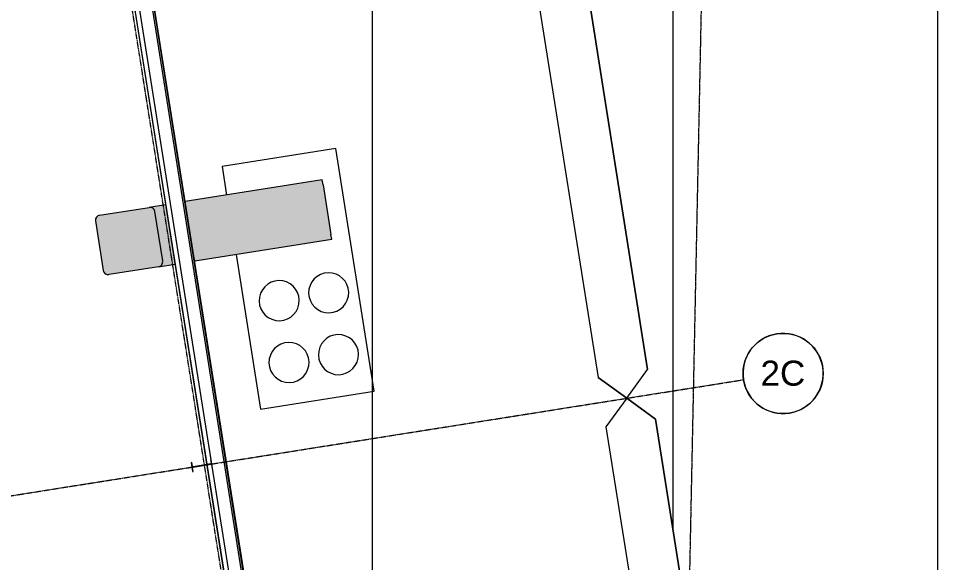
# Model space of a CAD drawing. Header units: millimetres. Extents: x -2355779 to -2216356, y 3874558 to 4068437.
# Drawn here: x -2237985 to -2219637, y 4030861 to 4041723 of the extents above; entities that cross this region are included whole.
import ezdxf

# ---------------------------------------------------------------- set-up
doc = ezdxf.new("R2010")
doc.units = ezdxf.units.MM
doc.linetypes.add('AEC_Double Dash', pattern=[39, 15, -4, 6, -4, 6, -4])
doc.linetypes.add('Grid Line', pattern=[21, 12, -3, 3, -3])
for name, color, linetype, lineweight in [('A-DETL', 90, 'Continuous', 18), ('A-DETL-GENF', 92, 'Continuous', 5), ('A-GENM', 13, 'Continuous', 5), ('A-WALL', 113, 'Continuous', 5), ('A-WALL-FNSH', 113, 'Continuous', 13), ('A-WALL-PATT', 111, 'Continuous', 13), ('C-PROP-LINE', 91, 'AEC_Double Dash', 13), ('S-COLS', 52, 'Continuous', 5), ('S-GRID', 1, 'Continuous', 5), ('S-GRID-IDEN', 1, 'Continuous', 5)]:
    doc.layers.add(name, color=color, linetype=linetype, lineweight=lineweight)
doc.styles.add('Arial', font='arial.ttf', dxfattribs={"height": 500})

# ---------------------------------------------------------------- blocks, each defined once
blk = doc.blocks.new('Generic Models 1 - Generic Models 1-392193-GA - Part B 6m')
at = {"layer": 'A-GENM', "lineweight": 13}
blk.add_line((-2219637, 4056708), (-2219637, 4013144), dxfattribs=at)
blk = doc.blocks.new('Mechanical - Condensers - Mechanical - Condensers-1249279-GA - Part B 6m')
at = {"layer": 'A-GENM'}
h = blk.add_hatch(color=256, dxfattribs=at)
h.paths.add_polyline_path([(-2235262, 4037869), (-2235032, 4037907), (-2235047, 4038004), (-2235376, 4037952), (-2235347, 4037952), (-2235325, 4037947), (-2235302, 4037934), (-2235283, 4037916), (-2235269, 4037894)])
h.paths.add_polyline_path([(-2234639, 4037968), (-2231904, 4038401), (-2231919, 4038500), (-2234654, 4038067), (-2234639, 4037973)])
h = blk.add_hatch(color=256, dxfattribs=at)
h.paths.add_polyline_path([(-2235105, 4036881), (-2234875, 4036918), (-2235032, 4037906), (-2235262, 4037869), (-2235188, 4037406)])
h.paths.add_polyline_path([(-2234482, 4036980), (-2231747, 4037413), (-2231904, 4038401), (-2234639, 4037968), (-2234568, 4037523)])
blk.add_hatch(color=256, dxfattribs=at).paths.add_polyline_path([(-2236202, 4036610), (-2236176, 4036611), (-2235188, 4036767), (-2235163, 4036774), (-2235141, 4036788), (-2235123, 4036807), (-2235111, 4036830), (-2235105, 4036855), (-2235105, 4036881), (-2235262, 4037869), (-2235269, 4037894), (-2235283, 4037916), (-2235302, 4037934), (-2235325, 4037947), (-2235350, 4037953), (-2235376, 4037952), (-2236364, 4037796), (-2236389, 4037788), (-2236411, 4037775), (-2236429, 4037756), (-2236441, 4037733), (-2236448, 4037708), (-2236447, 4037681), (-2236290, 4036694), (-2236283, 4036669), (-2236269, 4036646), (-2236250, 4036628), (-2236228, 4036616)])
h = blk.add_hatch(color=256, dxfattribs=at)
h.paths.add_polyline_path([(-2235188, 4036767), (-2234860, 4036819), (-2234875, 4036918), (-2235105, 4036881), (-2235105, 4036853), (-2235111, 4036830), (-2235123, 4036807), (-2235141, 4036788), (-2235163, 4036774)])
h.paths.add_polyline_path([(-2234466, 4036881), (-2231731, 4037315), (-2231747, 4037413), (-2234482, 4036980), (-2234466, 4036881)])
for p, q in [((-2231647, 4039124), (-2233919, 4038764)), ((-2230881, 4034284), (-2231647, 4039124)), ((-2233919, 4038764), (-2233829, 4038197)), ((-2231919, 4038500), (-2234654, 4038067)), ((-2231904, 4038401), (-2231919, 4038500)), ((-2231904, 4038401), (-2231747, 4037413)), ((-2236364, 4037796), (-2235376, 4037952)), ((-2235047, 4038004), (-2235376, 4037952)), ((-2235105, 4036881), (-2235262, 4037869)), ((-2236447, 4037681), (-2236290, 4036694)), ((-2231731, 4037315), (-2231747, 4037413)), ((-2234466, 4036881), (-2231731, 4037315)), ((-2233641, 4037012), (-2233152, 4033924)), ((-2235188, 4036767), (-2236176, 4036611)), ((-2235188, 4036767), (-2234860, 4036819)), ((-2233152, 4033924), (-2230881, 4034284))]:
    blk.add_line(p, q, dxfattribs=at)
for centre, radius, start, end in [((-2235360, 4037853), 100, 9.0003, 99.0003), ((-2236348, 4037697), 100, 99.0003, 189.0003), ((-2235204, 4036866), 100, 279.0003, 9.0003), ((-2236192, 4036709), 100, 189.0003, 279.0003), ((-2231792, 4036247), 400, 80.0003, 260.0003), ((-2231792, 4036247), 400, 260.0003, 80.0003), ((-2232779, 4036090), 400, 80.0003, 260.0003), ((-2232779, 4036090), 400, 260.0003, 80.0003), ((-2231596, 4035012), 400, 80.0003, 260.0003), ((-2231596, 4035012), 400, 260.0003, 80.0003), ((-2232584, 4034856), 400, 80.0003, 260.0003), ((-2232584, 4034856), 400, 260.0003, 80.0003)]:
    blk.add_arc(centre, radius, start, end, dxfattribs=at)
blk = doc.blocks.new('Family - ___-284748-GA - Part B 6m')
at = {"layer": 'C-PROP-LINE', "color": 1}
blk.add_line((-2223909, 4063727), (-2224611, 4029575), dxfattribs=at)
blk = doc.blocks.new('Dimension - Grids _2D_ - 1-200-639481-GA - Part B 6m')
at = {"layer": 'A-DETL-GENF'}
for p, q in [((-9323, 500), (-9823, 0)), ((-9823, 0), (-9323, 500)), ((9677, 500), (-9323, 500)), ((-9323, 500), (9677, 500)), ((10177, 0), (9677, 500)), ((10177, 0), (9677, 500)), ((-9823, 0), (-9323, -500)), ((-9823, 0), (-9323, -500)), ((9677, -500), (10177, 0)), ((10177, 0), (9677, -500)), ((-9323, -500), (9677, -500)), ((-9323, -500), (9677, -500))]:
    blk.add_line(p, q, dxfattribs=at)
blk = doc.blocks.new('Grid - A1-203820-GA - Part B 6m')
at = {"layer": 'S-GRID-IDEN'}
blk.add_circle((0, 0), 4, dxfattribs=at)
for start, end in [(360, 180), (180, 360)]:
    blk.add_arc((0, 0), 4, start, end, dxfattribs=at)

msp = doc.modelspace()

# ---------------------------------------------------------------- hatches: boundary and pattern name
at = {"layer": 'A-WALL-PATT', "lineweight": 5}
h = msp.add_hatch(dxfattribs=at)
h.set_pattern_fill('FP_3', color=256, style=0, pattern_type=2)
h.set_pattern_definition([(0, (0, 0), (812.8, 203.2), [67.056, -542.544, 67.056, -542.544, -3251.2]), (0, (0, 0), (812.8, 203.2), [-1219.2, 67.056, -1152.144, 67.056, -542.544, -1422.4]), (0, (0, 0), (812.8, 203.2), [-3048, 67.056, -339.344, 67.056, -948.944]), (120, (304.8, 101.6), (-582.376362, 602.305448), [67.056, -542.544, 67.056, -542.544, -3251.2]), (120, (304.8, 101.6), (-582.376362, 602.305448), [-1219.2, 67.056, -1152.144, 67.056, -542.544, -1422.4]), (120, (304.8, 101.6), (-582.376362, 602.305448), [-3048, 67.056, -339.344, 67.056, -948.944]), (240, (406.4, 508), (-230.423638, -805.505448), [67.056, -542.544, 67.056, -542.544, -3251.2]), (240, (406.4, 508), (-230.423638, -805.505448), [-1219.2, 67.056, -1152.144, 67.056, -542.544, -1422.4]), (240, (406.4, 508), (-230.423638, -805.505448), [-3048, 67.056, -339.344, 67.056, -948.944])])
h.paths.add_polyline_path([(-2231430.8, 4015171.7), (-2231419, 4015173.6), (-2236841.5, 4049409.1), (-2236853.4, 4049407.2), (-2231858.2, 4017869.9)])

# ---------------------------------------------------------------- linework, layer by layer
at = {"layer": 'A-DETL', "lineweight": 5}
for p, q in [((-2224914.7, 4031494.7), (-2224914.7, 4063727.3)), ((-2230914.7, 4006852.3), (-2230914.7, 4062544.9))]:
    msp.add_line(p, q, dxfattribs=at)
at = {"layer": 'A-WALL'}
for p, q in [((-2231419, 4015173.6), (-2236841.5, 4049409.1)), ((-2231081.2, 4015227.1), (-2236503.8, 4049462.6)), ((-2231046.6, 4015232.6), (-2236469.2, 4049468.1))]:
    msp.add_line(p, q, dxfattribs=at)
at = {"layer": 'A-WALL', "color": 7, "lineweight": 13}
for p, q in [((-2231328.1, 4015188), (-2236750.7, 4049423.5)), ((-2231037.7, 4015234), (-2236460.3, 4049469.5))]:
    msp.add_line(p, q, dxfattribs=at)
at = {"layer": 'A-WALL-FNSH', "color": 250, "lineweight": 5}
msp.add_line((-2236853.4, 4049407.2), (-2231430.8, 4015171.7), dxfattribs=at)
at = {"layer": 'S-COLS'}
for p, q in [((-2234523.7, 4032856.9), (-2234534.4, 4032855.2)), ((-2234534.4, 4032855.2), (-2234506.6, 4032679.4)), ((-2234512.1, 4032784), (-2234523.7, 4032856.9)), ((-2234145.1, 4032830.6), (-2234499.1, 4032774.5)), ((-2234497.9, 4032767), (-2234143.9, 4032823.1)), ((-2234136.4, 4032918.2), (-2234147.2, 4032916.5)), ((-2234147.2, 4032916.5), (-2234135.6, 4032843.7)), ((-2234108.6, 4032742.4), (-2234136.4, 4032918.2)), ((-2234130.9, 4032813.6), (-2234119.3, 4032740.7)), ((-2234495.8, 4032681.1), (-2234507.4, 4032754)), ((-2234506.6, 4032679.4), (-2234495.8, 4032681.1)), ((-2234119.3, 4032740.7), (-2234108.6, 4032742.4))]:
    msp.add_line(p, q, dxfattribs=at)
for centre, start, end in [((-2234500.9, 4032785.8), 189.00033, 279.00033), ((-2234146.9, 4032841.9), 279.00033, 9.00033), ((-2234142.1, 4032811.8), 9.00033, 99.00033), ((-2234496.1, 4032755.8), 99.00033, 189.00033)]:
    msp.add_arc(centre, 11.4, start, end, dxfattribs=at)
at = {"layer": 'S-GRID', "linetype": 'Grid Line'}
for p, q in [((-2229896.4, 4005189.8), (-2239387.9, 4065114.9)), ((-2322905.7, 4018767.9), (-2223511.4, 4034511))]:
    msp.add_line(p, q, dxfattribs=at)

# ---------------------------------------------------------------- block references
at = {"layer": 'A-DETL-GENF', "rotation": 279.0003283881447}
for p in [(-2227432.4, 4044194.2), (-2224303.6, 4024440.5)]:
    msp.add_blockref('Dimension - Grids _2D_ - 1-200-639481-GA - Part B 6m', p, dxfattribs=at)
at = {"layer": 'A-GENM'}
for name in ['Generic Models 1 - Generic Models 1-392193-GA - Part B 6m', 'Mechanical - Condensers - Mechanical - Condensers-1249279-GA - Part B 6m']:
    msp.add_blockref(name, (0, 0), dxfattribs=at)
at = {"layer": 'C-PROP-LINE', "color": 1}
msp.add_blockref('Family - ___-284748-GA - Part B 6m', (0, 0), dxfattribs=at)
at = {"layer": 'S-GRID-IDEN', "xscale": 199.9999999999999, "yscale": 199.9999999999999, "zscale": 199.9999999999999, "rotation": 279.0003283881443}
msp.add_blockref('Grid - A1-203820-GA - Part B 6m', (-2222721.2, 4034636.2), dxfattribs=at)

# ---------------------------------------------------------------- texts
at = {"layer": 'S-GRID-IDEN', "insert": (-2223171.6, 4034892.4), "char_height": 500, "width": 1074.261, "attachment_point": 1, "style": 'Arial'}
msp.add_mtext('2C', dxfattribs=at)

doc.saveas('drawing.dxf')
